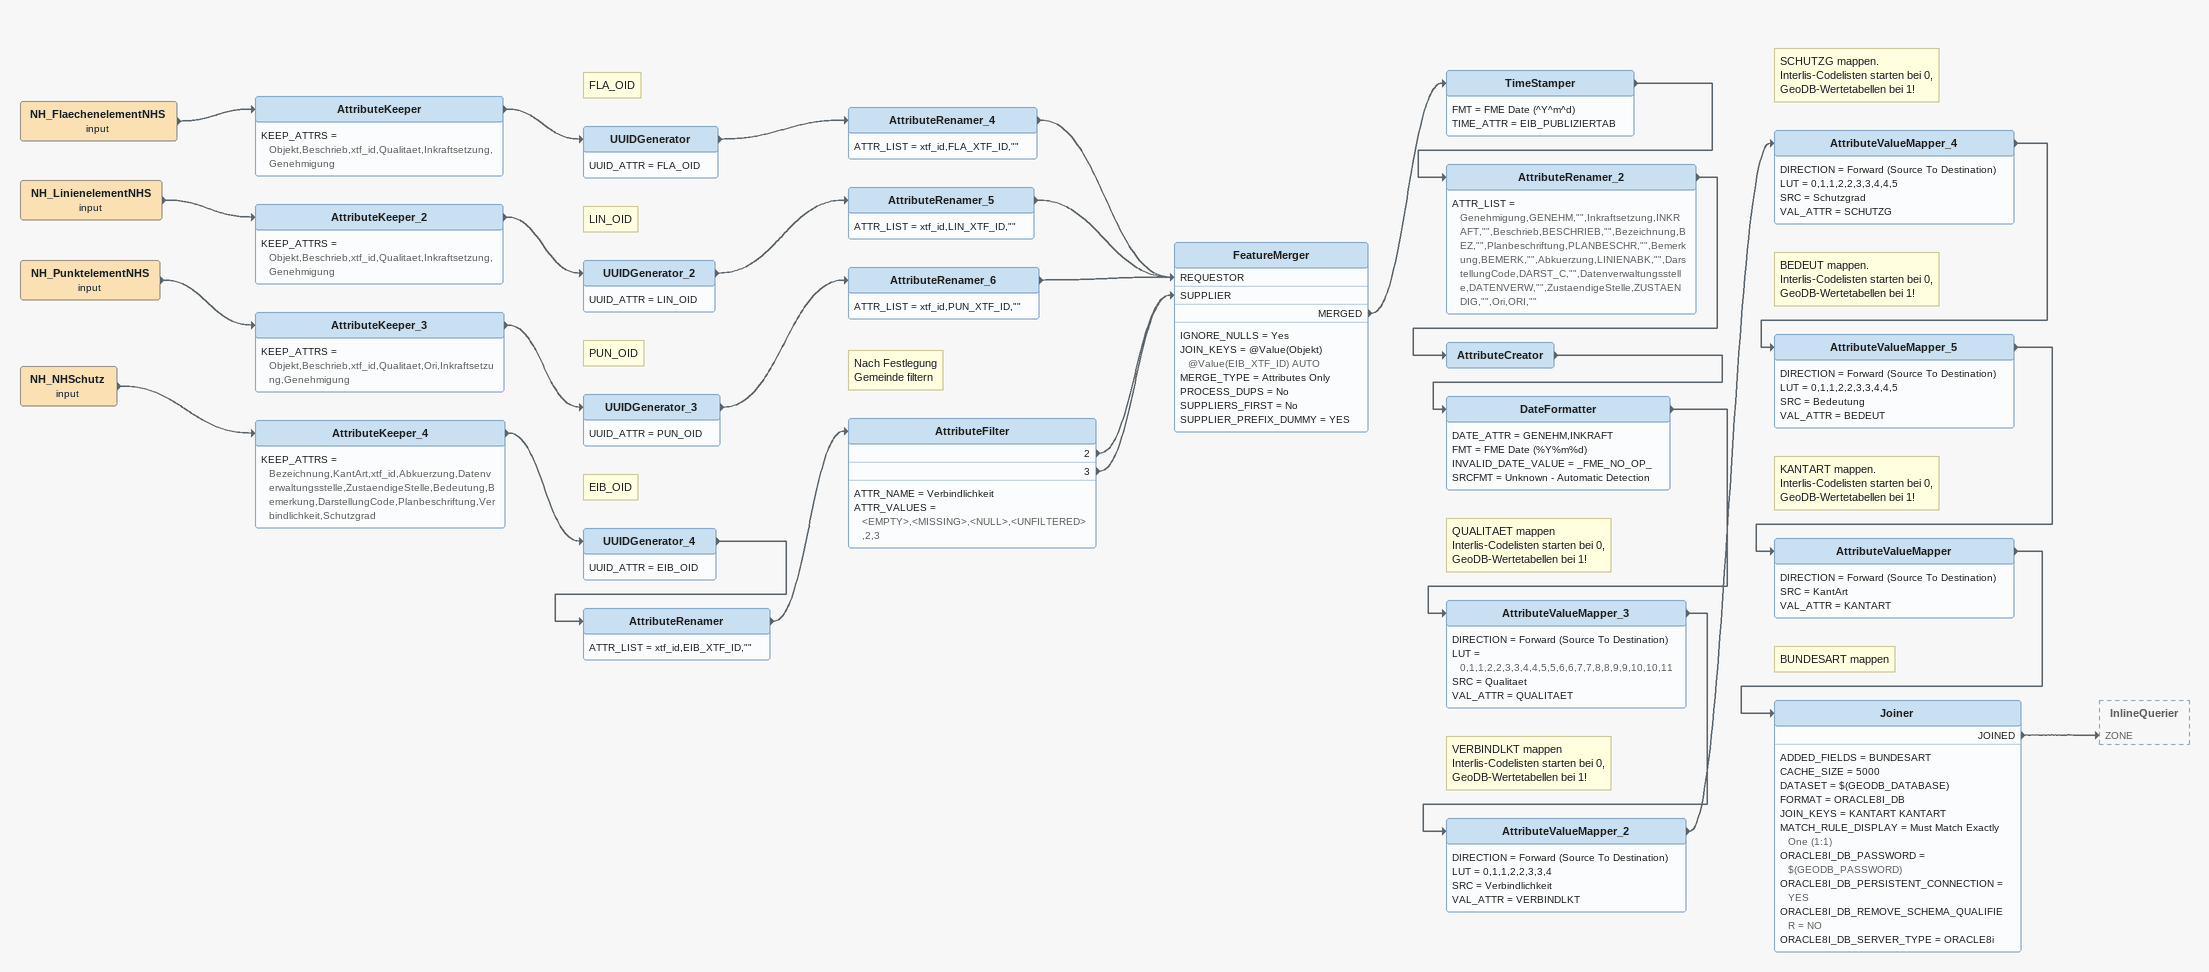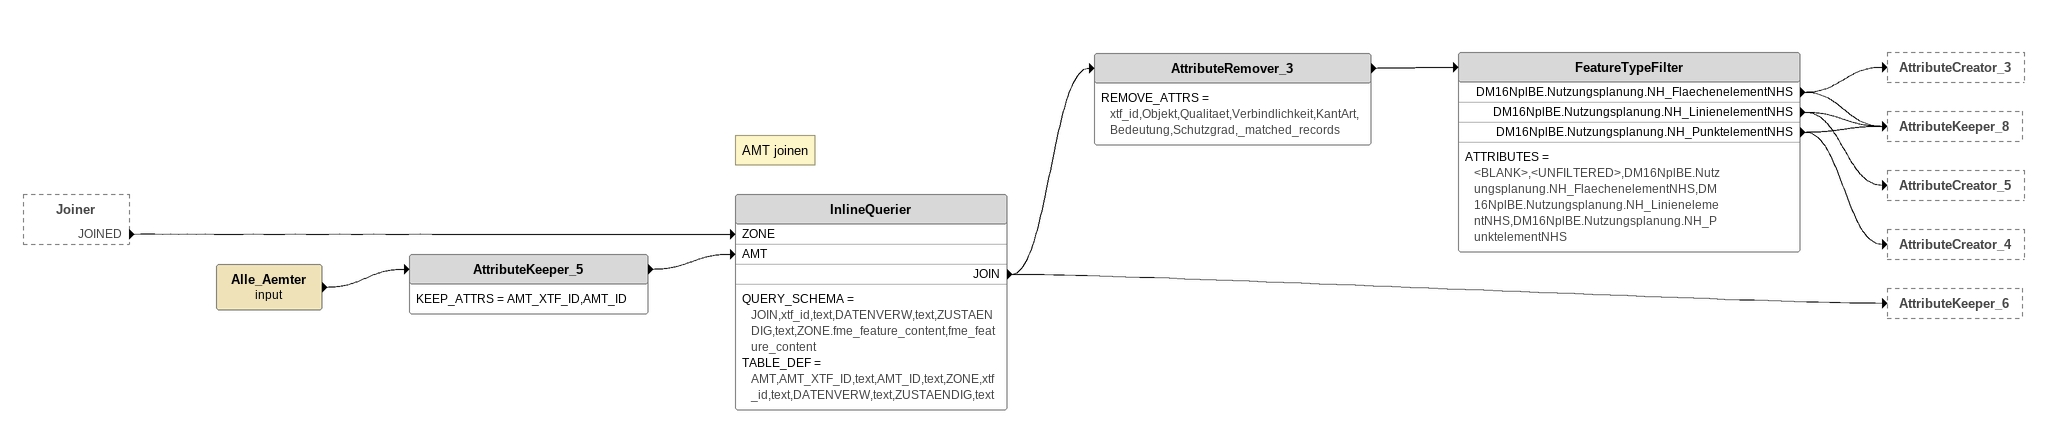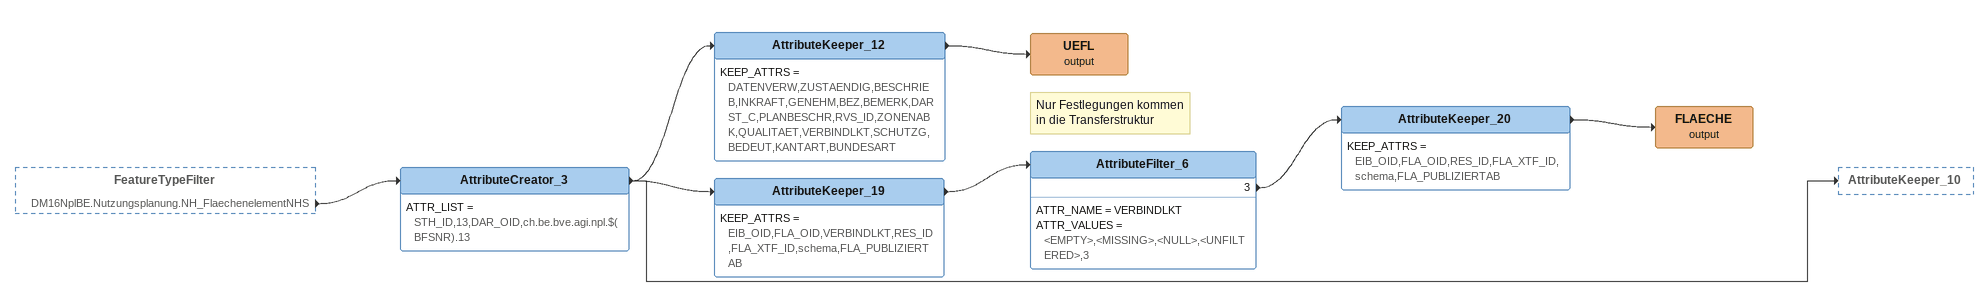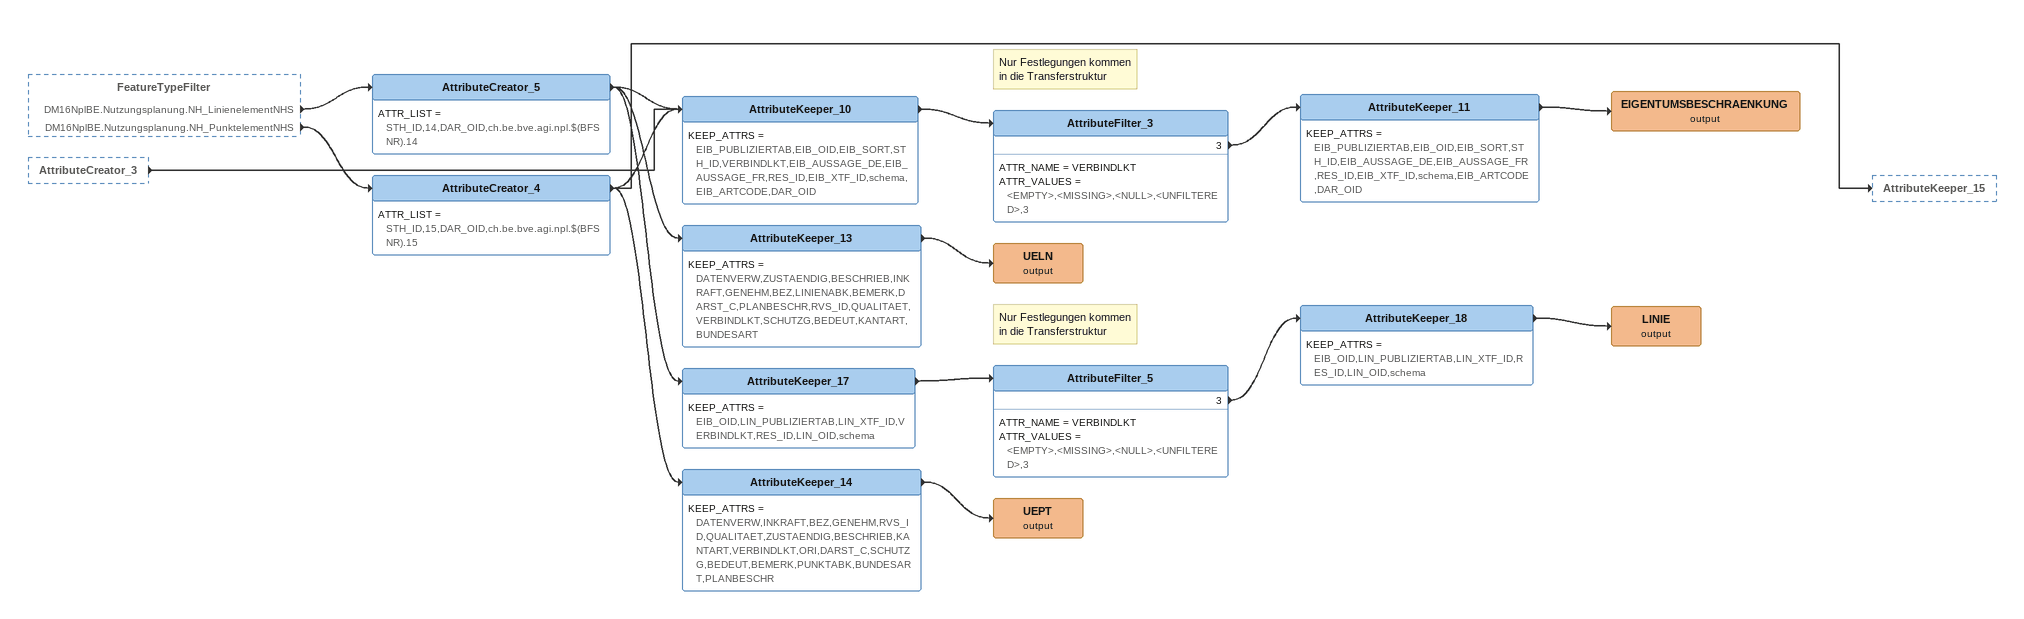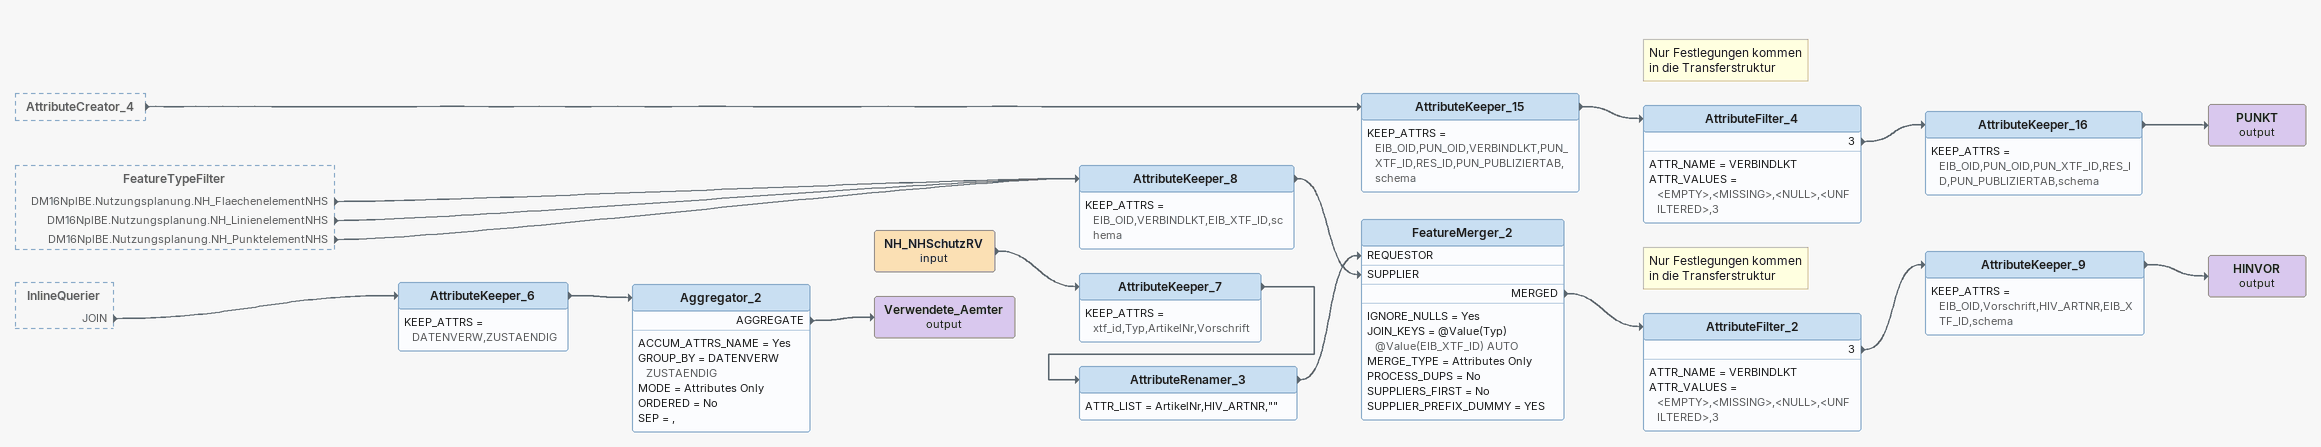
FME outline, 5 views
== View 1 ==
NH_FlaechenelementNHS (input)
    -> AttributeKeeper
AttributeKeeper
    KEEP_ATTRS = Objekt,Beschrieb,xtf_id,Qualitaet,Inkraftsetzung,Genehmigung
    -> UUIDGenerator
Note: FLA_OID
UUIDGenerator
    UUID_ATTR = FLA_OID
    -> AttributeRenamer_4
AttributeRenamer_4
    ATTR_LIST = xtf_id,FLA_XTF_ID,""
    -> FeatureMerger [REQUESTOR]
NH_LinienelementNHS (input)
    -> AttributeKeeper_2
AttributeKeeper_2
    KEEP_ATTRS = Objekt,Beschrieb,xtf_id,Qualitaet,Inkraftsetzung,Genehmigung
    -> UUIDGenerator_2
Note: LIN_OID
UUIDGenerator_2
    UUID_ATTR = LIN_OID
    -> AttributeRenamer_5
AttributeRenamer_5
    ATTR_LIST = xtf_id,LIN_XTF_ID,""
    -> FeatureMerger [REQUESTOR]
NH_PunktelementNHS (input)
    -> AttributeKeeper_3
AttributeKeeper_3
    KEEP_ATTRS = Objekt,Beschrieb,xtf_id,Qualitaet,Ori,Inkraftsetzung,Genehmigung
    -> UUIDGenerator_3
Note: PUN_OID
UUIDGenerator_3
    UUID_ATTR = PUN_OID
    -> AttributeRenamer_6
AttributeRenamer_6
    ATTR_LIST = xtf_id,PUN_XTF_ID,""
    -> FeatureMerger [REQUESTOR]
NH_NHSchutz (input)
    -> AttributeKeeper_4
AttributeKeeper_4
    KEEP_ATTRS = Bezeichnung,KantArt,xtf_id,Abkuerzung,Datenverwaltungsstelle,ZustaendigeStelle,Bedeutung,Bemerkung,DarstellungCode,Planbeschriftung,Verbindlichkeit,Schutzgrad
    -> UUIDGenerator_4
Note: EIB_OID
UUIDGenerator_4
    UUID_ATTR = EIB_OID
    -> AttributeRenamer
AttributeRenamer
    ATTR_LIST = xtf_id,EIB_XTF_ID,""
    -> AttributeFilter
Note: Nach Festlegung / Gemeinde filtern
AttributeFilter
    ATTR_NAME = Verbindlichkeit
    ATTR_VALUES = <EMPTY>,<MISSING>,<NULL>,<UNFILTERED>,2,3
    2 -> FeatureMerger [SUPPLIER]
    3 -> FeatureMerger [SUPPLIER]
FeatureMerger
    IGNORE_NULLS = Yes
    JOIN_KEYS = @Value(Objekt) @Value(EIB_XTF_ID) AUTO
    MERGE_TYPE = Attributes Only
    PROCESS_DUPS = No
    SUPPLIERS_FIRST = No
    SUPPLIER_PREFIX_DUMMY = YES
    MERGED -> TimeStamper
TimeStamper
    FMT = FME Date (^Y^m^d)
    TIME_ATTR = EIB_PUBLIZIERTAB
    -> AttributeRenamer_2
AttributeRenamer_2
    ATTR_LIST = Genehmigung,GENEHM,"",Inkraftsetzung,INKRAFT,"",Beschrieb,BESCHRIEB,"",Bezeichnung,BEZ,"",Planbeschriftung,PLANBESCHR,"",Bemerkung,BEMERK,"",Abkuerzung,LINIENABK,"",DarstellungCode,DARST_C,"",Datenverwaltungsstelle,DATENVERW,"",ZustaendigeStelle,ZUSTAENDIG,"",Ori,ORI,""
    -> AttributeCreator
AttributeCreator
    -> DateFormatter
DateFormatter
    DATE_ATTR = GENEHM,INKRAFT
    FMT = FME Date (%Y%m%d)
    INVALID_DATE_VALUE = _FME_NO_OP_
    SRCFMT = Unknown - Automatic Detection
    -> AttributeValueMapper_3
Note: QUALITAET mappen / Interlis-Codelisten starten bei 0, / GeoDB-Wertetabellen bei 1!
AttributeValueMapper_3
    DIRECTION = Forward (Source To Destination)
    LUT = 0,1,1,2,2,3,3,4,4,5,5,6,6,7,7,8,8,9,9,10,10,11
    SRC = Qualitaet
    VAL_ATTR = QUALITAET
    -> AttributeValueMapper_2
Note: VERBINDLKT mappen / Interlis-Codelisten starten bei 0, / GeoDB-Wertetabellen bei 1!
AttributeValueMapper_2
    DIRECTION = Forward (Source To Destination)
    LUT = 0,1,1,2,2,3,3,4
    SRC = Verbindlichkeit
    VAL_ATTR = VERBINDLKT
    -> AttributeValueMapper_4
Note: SCHUTZG mappen. / Interlis-Codelisten starten bei 0, / GeoDB-Wertetabellen bei 1!
AttributeValueMapper_4
    DIRECTION = Forward (Source To Destination)
    LUT = 0,1,1,2,2,3,3,4,4,5
    SRC = Schutzgrad
    VAL_ATTR = SCHUTZG
    -> AttributeValueMapper_5
Note: BEDEUT mappen. / Interlis-Codelisten starten bei 0, / GeoDB-Wertetabellen bei 1!
AttributeValueMapper_5
    DIRECTION = Forward (Source To Destination)
    LUT = 0,1,1,2,2,3,3,4,4,5
    SRC = Bedeutung
    VAL_ATTR = BEDEUT
    -> AttributeValueMapper
Note: KANTART mappen. / Interlis-Codelisten starten bei 0, / GeoDB-Wertetabellen bei 1!
AttributeValueMapper
    DIRECTION = Forward (Source To Destination)
    SRC = KantArt
    VAL_ATTR = KANTART
    -> Joiner
Note: BUNDESART mappen
Joiner
    ADDED_FIELDS = BUNDESART
    CACHE_SIZE = 5000
    DATASET = $(GEODB_DATABASE)
    FORMAT = ORACLE8I_DB
    JOIN_KEYS = KANTART KANTART
    MATCH_RULE_DISPLAY = Must Match Exactly One (1:1)
    ORACLE8I_DB_PASSWORD = $(GEODB_PASSWORD)
    ORACLE8I_DB_PERSISTENT_CONNECTION = YES
    ORACLE8I_DB_REMOVE_SCHEMA_QUALIFIER = NO
    ORACLE8I_DB_SERVER_TYPE = ORACLE8i
    JOINED -> InlineQuerier [ZONE]

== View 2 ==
Joiner [outside]
    JOINED -> InlineQuerier [ZONE]
Alle_Aemter (input)
    -> AttributeKeeper_5
AttributeKeeper_5
    KEEP_ATTRS = AMT_XTF_ID,AMT_ID
    -> InlineQuerier [AMT]
Note: AMT joinen
InlineQuerier
    QUERY_SCHEMA = JOIN,xtf_id,text,DATENVERW,text,ZUSTAENDIG,text,ZONE.fme_feature_content,fme_feature_content
    TABLE_DEF = AMT,AMT_XTF_ID,text,AMT_ID,text,ZONE,xtf_id,text,DATENVERW,text,ZUSTAENDIG,text
    JOIN -> AttributeRemover_3
    JOIN -> AttributeKeeper_6
AttributeRemover_3
    REMOVE_ATTRS = xtf_id,Objekt,Qualitaet,Verbindlichkeit,KantArt,Bedeutung,Schutzgrad,_matched_records
    -> FeatureTypeFilter
FeatureTypeFilter
    ATTRIBUTES = <BLANK>,<UNFILTERED>,DM16NplBE.Nutzungsplanung.NH_FlaechenelementNHS,DM16NplBE.Nutzungsplanung.NH_LinienelementNHS,DM16NplBE.Nutzungsplanung.NH_PunktelementNHS
    DM16NplBE.Nutzungsplanung.NH_FlaechenelementNHS -> AttributeCreator_3
    DM16NplBE.Nutzungsplanung.NH_FlaechenelementNHS -> AttributeKeeper_8
    DM16NplBE.Nutzungsplanung.NH_LinienelementNHS -> AttributeCreator_5
    DM16NplBE.Nutzungsplanung.NH_LinienelementNHS -> AttributeKeeper_8
    DM16NplBE.Nutzungsplanung.NH_PunktelementNHS -> AttributeCreator_4
    DM16NplBE.Nutzungsplanung.NH_PunktelementNHS -> AttributeKeeper_8

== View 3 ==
FeatureTypeFilter [outside]
    DM16NplBE.Nutzungsplanung.NH_FlaechenelementNHS -> AttributeCreator_3
AttributeCreator_3
    ATTR_LIST = STH_ID,13,DAR_OID,ch.be.bve.agi.npl.$(BFSNR).13
    -> AttributeKeeper_10
    -> AttributeKeeper_12
    -> AttributeKeeper_19
AttributeKeeper_12
    KEEP_ATTRS = DATENVERW,ZUSTAENDIG,BESCHRIEB,INKRAFT,GENEHM,BEZ,BEMERK,DARST_C,PLANBESCHR,RVS_ID,ZONENABK,QUALITAET,VERBINDLKT,SCHUTZG,BEDEUT,KANTART,BUNDESART
    -> UEFL (output)
UEFL (output)
AttributeKeeper_19
    KEEP_ATTRS = EIB_OID,FLA_OID,VERBINDLKT,RES_ID,FLA_XTF_ID,schema,FLA_PUBLIZIERTAB
    -> AttributeFilter_6
Note: Nur Festlegungen kommen / in die Transferstruktur
AttributeFilter_6
    ATTR_NAME = VERBINDLKT
    ATTR_VALUES = <EMPTY>,<MISSING>,<NULL>,<UNFILTERED>,3
    3 -> AttributeKeeper_20
AttributeKeeper_20
    KEEP_ATTRS = EIB_OID,FLA_OID,RES_ID,FLA_XTF_ID,schema,FLA_PUBLIZIERTAB
    -> FLAECHE (output)
FLAECHE (output)

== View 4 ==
FeatureTypeFilter [outside]
    DM16NplBE.Nutzungsplanung.NH_LinienelementNHS -> AttributeCreator_5
    DM16NplBE.Nutzungsplanung.NH_PunktelementNHS -> AttributeCreator_4
AttributeCreator_3 [outside]
    -> AttributeKeeper_10
AttributeCreator_5
    ATTR_LIST = STH_ID,14,DAR_OID,ch.be.bve.agi.npl.$(BFSNR).14
    -> AttributeKeeper_10
    -> AttributeKeeper_13
    -> AttributeKeeper_17
AttributeKeeper_13
    KEEP_ATTRS = DATENVERW,ZUSTAENDIG,BESCHRIEB,INKRAFT,GENEHM,BEZ,LINIENABK,BEMERK,DARST_C,PLANBESCHR,RVS_ID,QUALITAET,VERBINDLKT,SCHUTZG,BEDEUT,KANTART,BUNDESART
    -> UELN (output)
UELN (output)
AttributeKeeper_17
    KEEP_ATTRS = EIB_OID,LIN_PUBLIZIERTAB,LIN_XTF_ID,VERBINDLKT,RES_ID,LIN_OID,schema
    -> AttributeFilter_5
Note: Nur Festlegungen kommen / in die Transferstruktur
AttributeFilter_5
    ATTR_NAME = VERBINDLKT
    ATTR_VALUES = <EMPTY>,<MISSING>,<NULL>,<UNFILTERED>,3
    3 -> AttributeKeeper_18
AttributeKeeper_18
    KEEP_ATTRS = EIB_OID,LIN_PUBLIZIERTAB,LIN_XTF_ID,RES_ID,LIN_OID,schema
    -> LINIE (output)
LINIE (output)
AttributeCreator_4
    ATTR_LIST = STH_ID,15,DAR_OID,ch.be.bve.agi.npl.$(BFSNR).15
    -> AttributeKeeper_10
    -> AttributeKeeper_14
    -> AttributeKeeper_15
AttributeKeeper_10
    KEEP_ATTRS = EIB_PUBLIZIERTAB,EIB_OID,EIB_SORT,STH_ID,VERBINDLKT,EIB_AUSSAGE_DE,EIB_AUSSAGE_FR,RES_ID,EIB_XTF_ID,schema,EIB_ARTCODE,DAR_OID
    -> AttributeFilter_3
Note: Nur Festlegungen kommen / in die Transferstruktur
AttributeFilter_3
    ATTR_NAME = VERBINDLKT
    ATTR_VALUES = <EMPTY>,<MISSING>,<NULL>,<UNFILTERED>,3
    3 -> AttributeKeeper_11
AttributeKeeper_11
    KEEP_ATTRS = EIB_PUBLIZIERTAB,EIB_OID,EIB_SORT,STH_ID,EIB_AUSSAGE_DE,EIB_AUSSAGE_FR,RES_ID,EIB_XTF_ID,schema,EIB_ARTCODE,DAR_OID
    -> EIGENTUMSBESCHRAENKUNG (output)
EIGENTUMSBESCHRAENKUNG (output)
AttributeKeeper_14
    KEEP_ATTRS = DATENVERW,INKRAFT,BEZ,GENEHM,RVS_ID,QUALITAET,ZUSTAENDIG,BESCHRIEB,KANTART,VERBINDLKT,ORI,DARST_C,SCHUTZG,BEDEUT,BEMERK,PUNKTABK,BUNDESART,PLANBESCHR
    -> UEPT (output)
UEPT (output)

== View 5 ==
AttributeCreator_4 [outside]
    -> AttributeKeeper_15
FeatureTypeFilter [outside]
    DM16NplBE.Nutzungsplanung.NH_FlaechenelementNHS -> AttributeKeeper_8
    DM16NplBE.Nutzungsplanung.NH_LinienelementNHS -> AttributeKeeper_8
    DM16NplBE.Nutzungsplanung.NH_PunktelementNHS -> AttributeKeeper_8
InlineQuerier [outside]
    JOIN -> AttributeKeeper_6
AttributeKeeper_15
    KEEP_ATTRS = EIB_OID,PUN_OID,VERBINDLKT,PUN_XTF_ID,RES_ID,PUN_PUBLIZIERTAB,schema
    -> AttributeFilter_4
Note: Nur Festlegungen kommen / in die Transferstruktur
AttributeFilter_4
    ATTR_NAME = VERBINDLKT
    ATTR_VALUES = <EMPTY>,<MISSING>,<NULL>,<UNFILTERED>,3
    3 -> AttributeKeeper_16
AttributeKeeper_16
    KEEP_ATTRS = EIB_OID,PUN_OID,PUN_XTF_ID,RES_ID,PUN_PUBLIZIERTAB,schema
    -> PUNKT (output)
PUNKT (output)
AttributeKeeper_8
    KEEP_ATTRS = EIB_OID,VERBINDLKT,EIB_XTF_ID,schema
    -> FeatureMerger_2 [SUPPLIER]
AttributeKeeper_6
    KEEP_ATTRS = DATENVERW,ZUSTAENDIG
    -> Aggregator_2
Aggregator_2
    ACCUM_ATTRS_NAME = Yes
    GROUP_BY = DATENVERW ZUSTAENDIG
    MODE = Attributes Only
    ORDERED = No
    SEP = ,
    AGGREGATE -> Verwendete_Aemter (output)
Verwendete_Aemter (output)
NH_NHSchutzRV (input)
    -> AttributeKeeper_7
AttributeKeeper_7
    KEEP_ATTRS = xtf_id,Typ,ArtikelNr,Vorschrift
    -> AttributeRenamer_3
AttributeRenamer_3
    ATTR_LIST = ArtikelNr,HIV_ARTNR,""
    -> FeatureMerger_2 [REQUESTOR]
FeatureMerger_2
    IGNORE_NULLS = Yes
    JOIN_KEYS = @Value(Typ) @Value(EIB_XTF_ID) AUTO
    MERGE_TYPE = Attributes Only
    PROCESS_DUPS = No
    SUPPLIERS_FIRST = No
    SUPPLIER_PREFIX_DUMMY = YES
    MERGED -> AttributeFilter_2
Note: Nur Festlegungen kommen / in die Transferstruktur
AttributeFilter_2
    ATTR_NAME = VERBINDLKT
    ATTR_VALUES = <EMPTY>,<MISSING>,<NULL>,<UNFILTERED>,3
    3 -> AttributeKeeper_9
AttributeKeeper_9
    KEEP_ATTRS = EIB_OID,Vorschrift,HIV_ARTNR,EIB_XTF_ID,schema
    -> HINVOR (output)
HINVOR (output)
